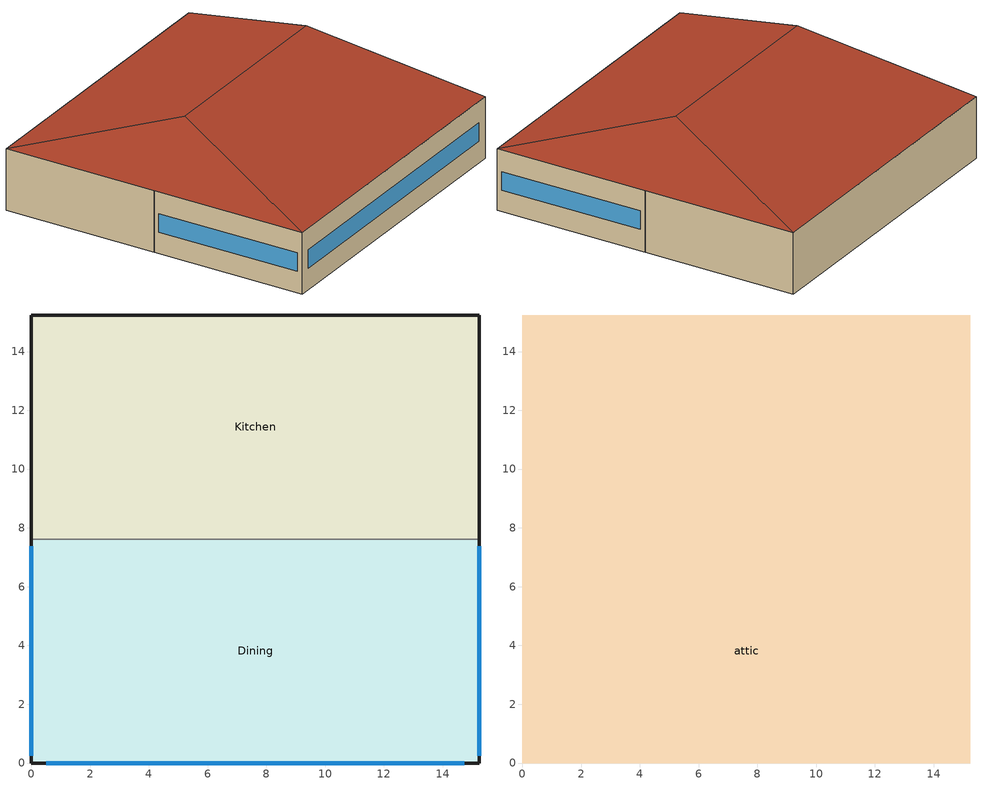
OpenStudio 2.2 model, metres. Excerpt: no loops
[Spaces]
Dining
 floor ground: 15.24,7.62 15.24,0 0,0 0,7.62 z0
 wall outside: 0,7.62 0,0 15.24,0 15.24,7.62 z0:3.05
 wall to Kitchen: 15.24,7.62 0,7.62 z0:3.05
 window: 0.51,0 14.73,0 / 0,7.37 0,0.25 / 15.24,0.25 15.24,7.37 z1.07:1.98
Kitchen
 floor ground: 15.24,15.24 15.24,7.62 0,7.62 0,15.24 z0
 wall outside: 15.24,7.62 15.24,15.24 0,15.24 0,7.62 z0:3.05
attic
 floor to Dining: 15.24,7.62 15.24,0 0,0 0,7.62 z3.05
 floor to Kitchen: 15.24,15.24 15.24,7.62 0,7.62 0,15.24 z3.05
 roof outside: 12.7,7.62,5.59 15.24,15.24,3.05 0,15.24,3.05 2.54,7.62,5.59; 12.7,7.62,5.59 15.24,0,3.05 15.24,15.24,3.05; 2.54,7.62,5.59 0,15.24,3.05 0,0,3.05; 2.54,7.62,5.59 0,0,3.05 15.24,0,3.05 12.7,7.62,5.59
[Site]
Miami Intl Ap_FL_USA: Latitude {deg}=25.82; Longitude {deg}=-80.3; Time Zone {hr}=-5; Elevation {m}=11; Terrain=City
[Building]
-QuickServiceRestaurant-ASHRAE 169-2006-1A created: 2017-11-09 21:45:25 +0000: North Axis {deg}=0; Default Construction Set=DOE Ref 1980-2004 - QckSrvRest - ASHRAE 169-2006-1A; Standards Number of Stories=1; Standards Number of Above Ground Stories=0; Standards Building Type=QuickServiceRestaurant
[Site:WaterMainsTemperature]
Calculation Method=Correlation; Annual Average Outdoor Air Temperature {C}=24.4917; Maximum Difference In Monthly Average Outdoor Air Temperatures {deltaC}=8.7
[SizingPeriod:DesignDay] Barometric Pressure {Pa}=101193; Sky Clearness=0; Rain Indicator=0; Snow Indicator=0; Day of Month=21; Daylight Saving Time Indicator=0; Humidity Indicating Type=Wetbulb; Dry-Bulb Temperature Range Modifier Type=DefaultMultipliers
Name | Maximum Dry-Bulb Temperature {C} | Daily Dry-Bulb Temperature Range {deltaC} | Humidity Indicating Conditions at Maximum Dry-Bulb | Wind Speed {m/s} | Wind Direction {deg} | Month | Day Type | Solar Model Indicator | ASHRAE Taub | ASHRAE Taud
Miami Intl Ap Ann Htg 99.6% Condns DB | 8.7 | 0 | 8.7 | 3.8 | 340 | 1 | WinterDesignDay | ASHRAEClearSky
Miami Intl Ap Ann Clg .4% Condns DB=>MWB | 33.2 | 6.7 | 25.3 | 4.5 | 140 | 7 | SummerDesignDay | ASHRAETau | 0.528 | 1.905
[Site:GroundTemperature:BuildingSurface]
22.509, 22.645, 22.781, 22.956, 23.052, 23.08, 23.116, 23.108, 23.133, 23.139, 23.077, 22.913
[ClimateZones]
Climate Zone Value 1=1A
[Material:NoMass] Thermal Absorptance=0.9; Solar Absorptance=0.7
Name | Roughness | Thermal Resistance {m2-K/W} | Visible Absorptance
CP02 CARPET PAD | VeryRough | 0.21648 | 0.8
Typical Insulation R-11.88 | Smooth | 2.09205 | 0.7
Typical Carpet Pad | Smooth | 0.21648 | 0.8
Typical Insulation | Smooth | 0.0282222 | 0.7
[Material]
Name | Roughness | Thickness {m} | Conductivity {W/m-K} | Density {kg/m3} | Specific Heat {J/kg-K} | Thermal Absorptance | Solar Absorptance | Visible Absorptance
100mm Normalweight concrete floor | MediumSmooth | 0.1016 | 2.31 | 2322 | 832
G01 13mm gypsum board | Smooth | 0.0127 | 0.16 | 800 | 1090 | 0.9 | 0.7 | 0.5
4 in. Normalweight Concrete Floor | MediumRough | 0.1016 | 2.31 | 2322 | 832 | 0.9 | 0.7 | 0.7
25mm Stucco | Smooth | 0.0254 | 0.72 | 1856 | 840 | 0.9 | 0.7 | 0.7
5/8 in. Gypsum Board | MediumSmooth | 0.0159 | 0.16 | 800 | 1090 | 0.9 | 0.7 | 0.7
6 in. Normalweight Concrete Floor | MediumRough | 0.1524 | 2.31 | 2322 | 832 | 0.9 | 0.7 | 0.7
8 in. Concrete Block Basement Wall | MediumRough | 0.2032 | 1.326 | 1842 | 912 | 0.9 | 0.7 | 0.7
F08 Metal surface | Smooth | 0.0008 | 45.28 | 7824 | 500 | 0.9 | 0.7 | 0.7
G05 25mm wood | MediumSmooth | 0.0254 | 0.15 | 608 | 1630 | 0.9 | 0.5 | 0.5
Std Wood 6inch | MediumSmooth | 0.15 | 0.12 | 540 | 1210 | 0.9 | 0.7 | 0.7
[Construction]
Typical Insulated Exterior Mass Floor: Typical Insulation R-11.88, 4 in. Normalweight Concrete Floor, Typical Carpet Pad
Typical Insulated Wood Framed Exterior Wall: 25mm Stucco, 5/8 in. Gypsum Board, Typical Insulation R-11.88, 5/8 in. Gypsum Board
Typical Wood Joist Attic Floor R-13.51: 5/8 in. Gypsum Board, Typical Insulation R-11.88
Typical Interior Floor: 100mm Normalweight concrete floor, CP02 CARPET PAD
Typical Interior Wall: G01 13mm gypsum board, G01 13mm gypsum board
Typical Interior Ceiling: CP02 CARPET PAD, 100mm Normalweight concrete floor
ext-slab: 6 in. Normalweight Concrete Floor
Typical Insulated Basement Mass Wall: 8 in. Concrete Block Basement Wall
U 1.22 SHGC 0.25 Simple Glazing Window: U 1.22 SHGC 0.25 Simple Glazing
Typical Insulated Metal Door: F08 Metal surface, Typical Insulation
Typical Overhead Door: Typical Insulation
Typical Interior Window: Clear 3mm
Typical Interior Door; Typical Interior Partition: G05 25mm wood
InteriorFurnishings: Std Wood 6inch
[DefaultConstructionSet]
DOE Ref 1980-2004 - QckSrvRest - ASHRAE 169-2006-1A: Default Exterior Surface Constructions=Default Surface Constructions 1; Default Interior Surface Constructions=Default Surface Constructions 2; Default Ground Contact Surface Constructions=Default Surface Constructions 3; Default Exterior SubSurface Constructions=Default Sub Surface Constructions 1; Default Interior SubSurface Constructions=Default Sub Surface Constructions 2; Interior Partition Construction=Typical Interior Partition
[DefaultSurfaceConstructions]
Name | Floor Construction | Wall Construction | Roof Ceiling Construction
Default Surface Constructions 1 | Typical Insulated Exterior Mass Floor | Typical Insulated Wood Framed Exterior Wall | Typical Wood Joist Attic Floor R-13.51
Default Surface Constructions 2 | Typical Interior Floor | Typical Interior Wall | Typical Interior Ceiling
Default Surface Constructions 3 | ext-slab | Typical Insulated Basement Mass Wall
[DefaultSubSurfaceConstructions]
Name | Fixed Window Construction | Operable Window Construction | Door Construction | Overhead Door Construction | Tubular Daylight Dome Construction | Tubular Daylight Diffuser Construction
Default Sub Surface Constructions 1 | U 1.22 SHGC 0.25 Simple Glazing Window | U 1.22 SHGC 0.25 Simple Glazing Window | Typical Insulated Metal Door | Typical Overhead Door | Typical Interior Window | Typical Interior Window
Default Sub Surface Constructions 2 | Typical Interior Window | Typical Interior Window | Typical Interior Door
[WindowMaterial:SimpleGlazingSystem]
U 1.22 SHGC 0.25 Simple Glazing: U-Factor {W/m2-K}=6.92748; Solar Heat Gain Coefficient=0.25; Visible Transmittance=0.11
[WindowMaterial:Glazing]
Clear 3mm: Optical Data Type=SpectralAverage; Thickness {m}=0.003; Solar Transmittance at Normal Incidence=0.837; Front Side Solar Reflectance at Normal Incidence=0.075; Back Side Solar Reflectance at Normal Incidence=0.075; Visible Transmittance at Normal Incidence=0.898; Front Side Visible Reflectance at Normal Incidence=0.081; Back Side Visible Reflectance at Normal Incidence=0.081; Infrared Transmittance at Normal Incidence=0; Front Side Infrared Hemispherical Emissivity=0.84; Back Side Infrared Hemispherical Emissivity=0.84; Conductivity {W/m-K}=0.9; Dirt Correction Factor for Solar and Visible Transmittance=1; Solar Diffusing=No
[Space]
Name | Space Type | Building Story | Thermal Zone | Part of Total Floor Area
Dining | QuickServiceRestaurant Dining | Building Story 1 | Dining ZN | Yes
Kitchen | QuickServiceRestaurant Kitchen | Building Story 1 | Kitchen ZN | Yes
attic | QuickServiceRestaurant Attic | Building Story 2 | attic ZN | No
[BuildingStory]
Name | Nominal Z Coordinate {m}
Building Story 1 | 0
Building Story 2 | 3.0488
[SpaceType] Standards Building Type=QuickServiceRestaurant
Name | Default Schedule Set | Design Specification Outdoor Air Object | Standards Space Type
QuickServiceRestaurant Dining | QuickServiceRestaurant Dining Schedule Set | QuickServiceRestaurant Dining Ventilation | Dining
QuickServiceRestaurant Kitchen | QuickServiceRestaurant Kitchen Schedule Set | QuickServiceRestaurant Kitchen Ventilation | Kitchen
QuickServiceRestaurant Attic | QuickServiceRestaurant Attic Schedule Set | QuickServiceRestaurant Attic Ventilation | Attic
[DesignSpecification:OutdoorAir] Outdoor Air Flow per Person {m3/s-person}=0; Outdoor Air Flow Air Changes per Hour {1/hr}=0
Name | Outdoor Air Flow per Floor Area {m3/s-m2} | Outdoor Air Method | Outdoor Air Flow Rate {m3/s}
QuickServiceRestaurant Attic Ventilation | 0
QuickServiceRestaurant Dining Ventilation | 0.007112 | Sum | 0
QuickServiceRestaurant Kitchen Ventilation | 0.00629414 | Sum | 0
[SpaceInfiltration:DesignFlowRate] Constant Term Coefficient=1; Temperature Term Coefficient=0; Velocity Term Coefficient=0; Velocity Squared Term Coefficient=0
Name | Space or SpaceType | Design Flow Rate Calculation Method | Air Changes per Hour {1/hr} | Flow per Exterior Surface Area {m3/s-m2}
QuickServiceRestaurant Attic Infiltration | QuickServiceRestaurant Attic | AirChanges/Hour | 1
QuickServiceRestaurant Dining Infiltration | QuickServiceRestaurant Dining | Flow/ExteriorWallArea |  | 0.00113284
QuickServiceRestaurant Kitchen Infiltration | QuickServiceRestaurant Kitchen | Flow/ExteriorWallArea |  | 0.00113284
[DefaultScheduleSet]
Name | Infiltration Schedule | Number of People Schedule | People Activity Level Schedule | Lighting Schedule | Electric Equipment Schedule | Gas Equipment Schedule
QuickServiceRestaurant Attic Schedule Set | Always On
QuickServiceRestaurant Dining Schedule Set | QuickServiceRestaurant Infil Half On | QuickServiceRestaurant Bldg Occ | QuickServiceRestaurant Activity | QuickServiceRestaurant Bldg Light | QuickServiceRestaurant Bldg Equip
QuickServiceRestaurant Kitchen Schedule Set | QuickServiceRestaurant Infil Half On | QuickServiceRestaurant Bldg Occ | QuickServiceRestaurant Activity | QuickServiceRestaurant Bldg Light | QuickServiceRestaurant Bldg Equip | QuickServiceRestaurant Gas Equip
[ThermostatSetpoint:DualSetpoint]
Name | Heating Setpoint Temperature Schedule | Cooling Setpoint Temperature Schedule
QuickServiceRestaurant Attic Thermostat 1
QuickServiceRestaurant Dining Thermostat 1 | QuickServiceRestaurant HtgSetp | QuickServiceRestaurant ClgSetp
QuickServiceRestaurant Kitchen Thermostat 1 | QuickServiceRestaurant HtgSetp Kitchen | QuickServiceRestaurant ClgSetp Kitchen
[People:Definition] Number of People Calculation Method=People/Area; Fraction Radiant=0.3
Name | People per Space Floor Area {person/m2}
QuickServiceRestaurant Dining People Definition | 0.753474
QuickServiceRestaurant Kitchen People Definition | 0.0538196
[People] Work Efficiency Schedule=Work Efficiency Schedule; Clothing Insulation Schedule=Clothing Schedule; Air Velocity Schedule=Air Velocity Schedule
Name | People Definition | Space or SpaceType
QuickServiceRestaurant Dining People | QuickServiceRestaurant Dining People Definition | QuickServiceRestaurant Dining
QuickServiceRestaurant Kitchen People | QuickServiceRestaurant Kitchen People Definition | QuickServiceRestaurant Kitchen
[Lights:Definition] Design Level Calculation Method=Watts/Area; Fraction Visible=0.2
Name | Watts per Space Floor Area {W/m2} | Fraction Radiant
QuickServiceRestaurant Dining Lights Definition | 15.5 | 0.37
QuickServiceRestaurant Kitchen Lights Definition | 16.6841 | 0.7
[Lights]
Name | Lights Definition | Space or SpaceType
QuickServiceRestaurant Dining Lights | QuickServiceRestaurant Dining Lights Definition | QuickServiceRestaurant Dining
QuickServiceRestaurant Kitchen Lights | QuickServiceRestaurant Kitchen Lights Definition | QuickServiceRestaurant Kitchen
[ElectricEquipment:Definition]
Name | Design Level Calculation Method | Watts per Space Floor Area {W/m2} | Fraction Latent | Fraction Radiant | Fraction Lost | Design Level {W}
QuickServiceRestaurant Dining Elec Equip Definition | Watts/Area | 129.167 | 0.25 | 0.3
QuickServiceRestaurant Kitchen Elec Equip Definition | Watts/Area | 301.389 | 0.25 | 0.3 | 0.3
Kitchen Electric Equipment Definition1 | EquipmentLevel |  | 0 | 0 | 1 | 577
[ElectricEquipment]
Name | Electric Equipment Definition | Space or SpaceType | Schedule
QuickServiceRestaurant Dining Elec Equip | QuickServiceRestaurant Dining Elec Equip Definition | QuickServiceRestaurant Dining
QuickServiceRestaurant Kitchen Elec Equip | QuickServiceRestaurant Kitchen Elec Equip Definition | QuickServiceRestaurant Kitchen
Kitchen_ExhFan_Equip | Kitchen Electric Equipment Definition1 | QuickServiceRestaurant Kitchen | RestaurantFastFood Kitchen_Exhaust_SCH
[GasEquipment:Definition]
QuickServiceRestaurant Kitchen Gas Equip Definition: Design Level Calculation Method=Watts/Area; Watts per Space Floor Area {W/m2}=1292.12; Fraction Latent=0.1; Fraction Radiant=0.2; Fraction Lost=0.7
[GasEquipment]
QuickServiceRestaurant Kitchen Gas Equip: Gas Equipment Definition=QuickServiceRestaurant Kitchen Gas Equip Definition; Space or SpaceType=QuickServiceRestaurant Kitchen
[InternalMass:Definition]
Internal Mass Definition 1: Construction=InteriorFurnishings; Design Level Calculation Method=SurfaceArea/Area; Surface Area per Space Floor Area=2
[InternalMass] Internal Mass Definition=Internal Mass Definition 1
Name | Space or SpaceType
Dining Mass; Dining Mass 1 | Dining
Kitchen Mass; Kitchen Mass 1; Kitchen Mass 2; Kitchen Mass 3 | Kitchen
[ThermalZone] Use Ideal Air Loads=No
Name | Thermostat
attic ZN | QuickServiceRestaurant Attic Thermostat 1
Dining ZN | QuickServiceRestaurant Dining Thermostat 1
Kitchen ZN | QuickServiceRestaurant Kitchen Thermostat 1
[Sizing:Zone]
attic ZN: Zone Cooling Design Supply Air Temperature Input Method=SupplyAirTemperature; Zone Cooling Design Supply Air Temperature {C}=14; Zone Cooling Design Supply Air Temperature Difference {deltaC}=11.11; Zone Heating Design Supply Air Temperature Input Method=SupplyAirTemperature; Zone Heating Design Supply Air Temperature {C}=40; Zone Heating Design Supply Air Temperature Difference {deltaC}=11.11; Zone Cooling Design Supply Air Humidity Ratio {kg-H2O/kg-air}=0.0085; Zone Heating Design Supply Air Humidity Ratio {kg-H2O/kg-air}=0.008; Cooling Design Air Flow Method=DesignDay; Heating Design Air Flow Method=DesignDay; Account for Dedicated Outdoor Air System=No; Dedicated Outdoor Air System Control Strategy=NeutralSupplyAir; Dedicated Outdoor Air Low Setpoint Temperature for Design {C}=autosize; Dedicated Outdoor Air High Setpoint Temperature for Design {C}=autosize
[Refrigeration:Compressor] Rated Return Gas Temperature {C}=18.3; Rated Subcooling {deltaC}=0
Name | Refrigeration Compressor Power Curve | Refrigeration Compressor Capacity Curve
Refrigeration Compressor 1 | Refrigeration Compressor Power Curve | Refrigeration Compressor Capacity Curve
Refrigeration Compressor 2 | Refrigeration Compressor Power Curve 1 | Refrigeration Compressor Capacity Curve 1
[ZoneMixing]
Zone Mixing 1: Zone=Kitchen ZN; Schedule=RestaurantFastFood Hours_of_operation; Design Flow Rate Calculation Method=Flow/Zone; Design Flow Rate {m3/s}=0.834532; Source Zone=Dining ZN; Delta Temperature {deltaC}=0
[Exterior:Lights:Definition]
NonDimming Exterior Lights Def: Design Level {W}=2963
[Exterior:Lights]
NonDimming Exterior Lights Def: Exterior Lights Definition=NonDimming Exterior Lights Def; Schedule=RestaurantFastFood Exterior_Lgt_ALWAYS_ON; Control Option=AstronomicalClock
[Schedule:Ruleset]
Name | Default Day Schedule | Summer Design Day Schedule | Winter Design Day Schedule
Always On | Always On Default
Clothing Schedule | Clothing Schedule Default Winter Clothes
Air Velocity Schedule | Air Velocity Schedule Default
Work Efficiency Schedule | Work Efficiency Schedule Default
QuickServiceRestaurant Bldg Occ | QuickServiceRestaurant Bldg Occ Default | QuickServiceRestaurant Bldg Occ Summer Design Day | QuickServiceRestaurant Bldg Occ Winter Design Day
QuickServiceRestaurant Activity | QuickServiceRestaurant Activity Default | QuickServiceRestaurant Activity Summer Design Day | QuickServiceRestaurant Activity Winter Design Day
QuickServiceRestaurant Bldg Light | QuickServiceRestaurant Bldg Light Default | QuickServiceRestaurant Bldg Light Summer Design Day | QuickServiceRestaurant Bldg Light Winter Design Day
QuickServiceRestaurant Bldg Equip | QuickServiceRestaurant Bldg Equip Default | QuickServiceRestaurant Bldg Equip Summer Design Day | QuickServiceRestaurant Bldg Equip Winter Design Day
QuickServiceRestaurant Infil Half On | QuickServiceRestaurant Infil Half On Default | QuickServiceRestaurant Infil Half On Summer Design Day | QuickServiceRestaurant Infil Half On Winter Design Day
QuickServiceRestaurant HtgSetp | QuickServiceRestaurant HtgSetp Default | QuickServiceRestaurant HtgSetp Summer Design Day | QuickServiceRestaurant HtgSetp Winter Design Day
QuickServiceRestaurant ClgSetp | QuickServiceRestaurant ClgSetp Default | QuickServiceRestaurant ClgSetp Summer Design Day | QuickServiceRestaurant ClgSetp Winter Design Day
QuickServiceRestaurant Gas Equip | QuickServiceRestaurant Gas Equip Default | QuickServiceRestaurant Gas Equip Summer Design Day | QuickServiceRestaurant Gas Equip Winter Design Day
QuickServiceRestaurant HtgSetp Kitchen | QuickServiceRestaurant HtgSetp Kitchen Default | QuickServiceRestaurant HtgSetp Kitchen Summer Design Day | QuickServiceRestaurant HtgSetp Kitchen Winter Design Day
QuickServiceRestaurant ClgSetp Kitchen | QuickServiceRestaurant ClgSetp Kitchen Default | QuickServiceRestaurant ClgSetp Kitchen Summer Design Day | QuickServiceRestaurant ClgSetp Kitchen Winter Design Day
RestaurantFastFood Kitchen_Exhaust_SCH | RestaurantFastFood Kitchen_Exhaust_SCH Default | RestaurantFastFood Kitchen_Exhaust_SCH Summer Design Day | RestaurantFastFood Kitchen_Exhaust_SCH Winter Design Day
RestaurantFastFood Hours_of_operation | RestaurantFastFood Hours_of_operation Default | RestaurantFastFood Hours_of_operation Summer Design Day | RestaurantFastFood Hours_of_operation Winter Design Day
RestaurantFastFood Exterior_Lgt_ALWAYS_ON | RestaurantFastFood Exterior_Lgt_ALWAYS_ON Default | RestaurantFastFood Exterior_Lgt_ALWAYS_ON Summer Design Day | RestaurantFastFood Exterior_Lgt_ALWAYS_ON Winter Design Day
[Schedule:Day]
Always On Default; Clothing Schedule Default Winter Clothes; QuickServiceRestaurant Bldg Occ Summer Design Day; QuickServiceRestaurant Bldg Light Summer Design Day; RestaurantFastFood Exterior_Lgt_ALWAYS_ON Default; RestaurantFastFood Exterior_Lgt_ALWAYS_ON Winter Design Day; RestaurantFastFood Exterior_Lgt_ALWAYS_ON Summer Design Day: 24, 0, 1
Clothing Schedule Summer Clothes: 24, 0, 0.5
Air Velocity Schedule Default: 24, 0, 0.2
Work Efficiency Schedule Default; QuickServiceRestaurant Bldg Occ Winter Design Day; QuickServiceRestaurant Bldg Light Winter Design Day; QuickServiceRestaurant Bldg Equip Winter Design Day; QuickServiceRestaurant Gas Equip Winter Design Day: 24, 0, 0
QuickServiceRestaurant Bldg Occ Default: 1, 0, 0.05, 5, 0, 0, 6, 0, 0.05, 7, 0, 0.1, 9, 0, 0.4, 10, 0, 0.3, 11, 0, 0.2, 12, 0, 0.5, 13, 0, 0.8, 14, 0, 0.7, 15, 0, 0.4, 16, 0, 0.2, 17, 0, 0.25, 18, 0, 0.5, 21, 0, 0.55, 22, 0, 0.5, 23, 0, 0.35, 24, 0, 0.2
QuickServiceRestaurant Bldg Occ Wknd Day: 1, 0, 0.05, 5, 0, 0, 7, 0, 0.05, 10, 0, 0.3, 11, 0, 0.2, 12, 0, 0.45, 13, 0, 0.6, 14, 0, 0.5, 15, 0, 0.35, 18, 0, 0.3, 21, 0, 0.55, 22, 0, 0.5, 23, 0, 0.35, 24, 0, 0.2
QuickServiceRestaurant Activity Default; QuickServiceRestaurant Activity Winter Design Day; QuickServiceRestaurant Activity Summer Design Day: 24, 0, 120
QuickServiceRestaurant Bldg Light Default: 1, 0, 0.45, 5, 0, 0.15, 6, 0, 0.45, 24, 0, 0.9
QuickServiceRestaurant Bldg Equip Default; QuickServiceRestaurant Bldg Equip Default|Sun|Wkdy Day: 6, 0, 0.1, 8, 0, 0.35, 10, 0, 0.25, 14, 0, 0.35, 17, 0, 0.25, 20, 0, 0.35, 24, 0, 0.25
QuickServiceRestaurant Bldg Equip Summer Design Day: 24, 0, 0.35
QuickServiceRestaurant Infil Half On Default; QuickServiceRestaurant Infil Half On Winter Design Day; QuickServiceRestaurant Infil Half On Summer Design Day; QuickServiceRestaurant Infil Half On Default|WntrDsn|SmrDsn|Sun|Sat Day: 5, 0, 1, 24, 0, 0.5
QuickServiceRestaurant HtgSetp Default: 1, 0, 21, 5, 0, 15.6, 24, 0, 21
QuickServiceRestaurant HtgSetp Summer Design Day; QuickServiceRestaurant HtgSetp Kitchen Summer Design Day: 24, 0, 15.6
QuickServiceRestaurant HtgSetp Winter Design Day: 24, 0, 21
QuickServiceRestaurant ClgSetp Default; QuickServiceRestaurant ClgSetp Summer Design Day: 1, 0, 24, 5, 0, 30, 24, 0, 24
QuickServiceRestaurant ClgSetp Winter Design Day; QuickServiceRestaurant ClgSetp Kitchen Winter Design Day: 24, 0, 30
QuickServiceRestaurant Gas Equip Default: 5, 0, 0.02, 6, 0, 0.03, 7, 0, 0.09, 8, 0, 0.14, 10, 0, 0.1, 11, 0, 0.22, 12, 0, 0.27, 13, 0, 0.24, 14, 0, 0.21, 15, 0, 0.14, 16, 0, 0.13, 17, 0, 0.15, 20, 0, 0.17, 21, 0, 0.15, 22, 0, 0.14, 23, 0, 0.12, 24, 0, 0.02
QuickServiceRestaurant Gas Equip Summer Design Day: 24, 0, 0.25
QuickServiceRestaurant HtgSetp Kitchen Default: 1, 0, 19, 5, 0, 15.6, 24, 0, 19
QuickServiceRestaurant HtgSetp Kitchen Winter Design Day: 24, 0, 19
QuickServiceRestaurant ClgSetp Kitchen Default; QuickServiceRestaurant ClgSetp Kitchen Summer Design Day: 1, 0, 26, 5, 0, 30, 24, 0, 26
RestaurantFastFood Kitchen_Exhaust_SCH Default; RestaurantFastFood Kitchen_Exhaust_SCH Winter Design Day; RestaurantFastFood Kitchen_Exhaust_SCH Summer Design Day; RestaurantFastFood Kitchen_Exhaust_SCH Default|WntrDsn|SmrDsn|Sun|Wkdy Day; RestaurantFastFood Hours_of_operation Default; RestaurantFastFood Hours_of_operation Winter Design Day; RestaurantFastFood Hours_of_operation Summer Design Day; RestaurantFastFood Hours_of_operation Default|WntrDsn|SmrDsn|Sun|Wkdy Day: 1, 0, 1, 5, 0, 0, 24, 0, 1
[Schedule:Rule] Rule Order=0; Date Specification Type=DateRange; Start Day=1
Name | Schedule Ruleset | Day Schedule | Start Month | End Month | End Day | Apply Sunday | Apply Saturday | Apply Monday | Apply Tuesday | Apply Wednesday | Apply Thursday | Apply Friday
Schedule Rule 1 | Clothing Schedule | Clothing Schedule Summer Clothes | 5 | 9 | 30
Schedule Rule 2 | QuickServiceRestaurant Bldg Occ | QuickServiceRestaurant Bldg Occ Wknd Day | 1 | 12 | 31 | Yes | Yes
Schedule Rule 3 | QuickServiceRestaurant Bldg Equip | QuickServiceRestaurant Bldg Equip Default|Sun|Wkdy Day | 1 | 12 | 31 | Yes |  | Yes | Yes | Yes | Yes | Yes
Schedule Rule 4 | QuickServiceRestaurant Infil Half On | QuickServiceRestaurant Infil Half On Default|WntrDsn|SmrDsn|Sun|Sat Day | 1 | 12 | 31 | Yes | Yes
Schedule Rule 8 | RestaurantFastFood Kitchen_Exhaust_SCH | RestaurantFastFood Kitchen_Exhaust_SCH Default|WntrDsn|SmrDsn|Sun|Wkdy Day | 1 | 12 | 31 | Yes |  | Yes | Yes | Yes | Yes | Yes
Schedule Rule 9 | RestaurantFastFood Hours_of_operation | RestaurantFastFood Hours_of_operation Default|WntrDsn|SmrDsn|Sun|Wkdy Day | 1 | 12 | 31 | Yes |  | Yes | Yes | Yes | Yes | Yes
[Curve:Bicubic] Minimum Value of x=-23.3; Maximum Value of x=7.2; Minimum Value of y=10; Maximum Value of y=60; Input Unit Type for X=Temperature; Input Unit Type for Y=Temperature
Name | Coefficient1 Constant | Coefficient2 x | Coefficient3 x**2 | Coefficient4 y | Coefficient5 y**2 | Coefficient6 x*y | Coefficient7 x**3 | Coefficient8 y**3 | Coefficient9 x**2*y | Coefficient10 x*y**2 | Output Unit Type
Refrigeration Compressor Power Curve; Refrigeration Compressor Power Curve 1 | 4451.46 | -166.108 | -5.35664 | 263.553 | -0.958849 | 8.09252 | -0.0239354 | 0.000633306 | 0.0778798 | -0.0167386 | Power
Refrigeration Compressor Capacity Curve; Refrigeration Compressor Capacity Curve 1 | 83249.9 | 3147.96 | 44.9276 | -1035.51 | 3.74692 | -37.3907 | 0.179897 | -0.0199971 | -0.481641 | 0.0428673 | Capacity
